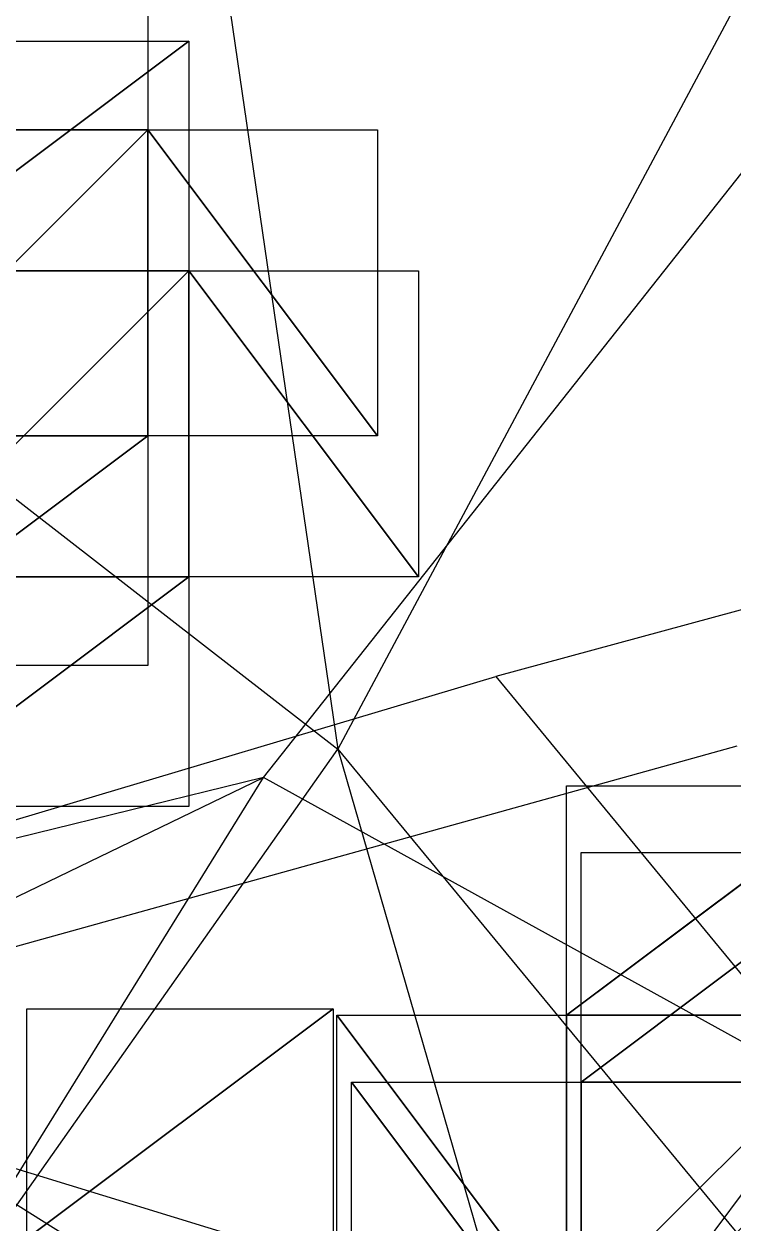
# Model space of a CAD drawing. Header units: metres. Extents: x -204 to 160, y -126 to 162.
# Drawn here: x -30.58 to -16.69, y 1 to 24.51 of the extents above; entities that cross this region are included whole.
import ezdxf

# ---------------------------------------------------------------- set-up
doc = ezdxf.new("R2010")
doc.units = ezdxf.units.M

msp = doc.modelspace()

# ---------------------------------------------------------------- linework, layer by layer
for p, q in [((-25.890244, 9.73909, -262.0864), (-6.5095882, 34.250126, -261.5548)), ((-13.275175, 31.182877, -277.49417), (-24.433765, 10.290792, -277.41608)), ((-26.95377, 27.566257, -249.31044), (-24.433765, 10.290792, -277.41608)), ((-45.795258, 26.892288, -259.76578), (-24.433765, 10.290792, -277.41608)), ((-28.15503, 26.933838, -433.01532), (-28.15503, 22.433838, -433.01532)), ((-28.15503, 26.933838, -433.01532), (-28.15503, 22.433838, -433.01532)), ((-33.355682, 24.17035, -433.01532), (-27.355682, 24.17035, -433.01532)), ((-33.355682, 24.17035, -433.01532), (-27.355682, 24.17035, -433.01532)), ((-33.355682, 24.17035, -433.01532), (-27.355682, 24.17035, -433.01532)), ((-27.355682, 24.17035, -433.01532), (-27.355682, 19.67035, -433.01532)), ((-27.355682, 24.17035, -433.01532), (-27.355682, 19.67035, -433.01532)), ((-27.355682, 24.17035, -433.01532), (-27.355682, 19.67035, -433.01532)), ((-28.15503, 22.433838, -433.01532), (-23.65503, 22.433838, -433.01532)), ((-28.15503, 22.433838, -433.01532), (-23.65503, 22.433838, -433.01532)), ((-23.65503, 22.433838, -433.01532), (-23.65503, 16.433838, -433.01532)), ((-23.65503, 22.433838, -433.01532), (-23.65503, 16.433838, -433.01532)), ((-27.355682, 19.67035, -433.01532), (-22.855682, 19.67035, -433.01532)), ((-27.355682, 19.67035, -433.01532), (-22.855682, 19.67035, -433.01532)), ((-27.355682, 19.67035, -433.01532), (-22.855682, 19.67035, -433.01532)), ((-22.855682, 19.67035, -433.01532), (-22.855682, 13.670349, -433.01532)), ((-22.855682, 19.67035, -433.01532), (-22.855682, 13.670349, -433.01532)), ((-22.855682, 19.67035, -433.01532), (-22.855682, 13.670349, -433.01532)), ((-23.65503, 16.433838, -433.01532), (-28.15503, 16.433838, -433.01532)), ((-28.15503, 16.433838, -433.01532), (-28.15503, 11.933838, -433.01532)), ((-23.65503, 16.433838, -433.01532), (-28.15503, 16.433838, -433.01532)), ((-28.15503, 16.433838, -433.01532), (-28.15503, 11.933838, -433.01532)), ((-5.8447, 15.918079, -300.923), (-21.33928, 11.718836, -304.39865)), ((-5.8447, 15.918079, -300.923), (-18.863028, -1.5743542, -296.7392)), ((-22.855682, 13.670349, -433.01532), (-27.355682, 13.670349, -433.01532)), ((-27.355682, 13.670349, -433.01532), (-27.355682, 9.170349, -433.01532)), ((-22.855682, 13.670349, -433.01532), (-27.355682, 13.670349, -433.01532)), ((-27.355682, 13.670349, -433.01532), (-27.355682, 9.170349, -433.01532)), ((-22.855682, 13.670349, -433.01532), (-27.355682, 13.670349, -433.01532)), ((-27.355682, 13.670349, -433.01532), (-27.355682, 9.170349, -433.01532)), ((-28.15503, 11.933838, -433.01532), (-34.15503, 11.933838, -433.01532)), ((-28.15503, 11.933838, -433.01532), (-34.15503, 11.933838, -433.01532)), ((-37.855213, 6.790251, -286.30136), (-21.33928, 11.718836, -304.39865)), ((-21.33928, 11.718836, -304.39865), (-12.1497345, 0.5580292, -315.6325)), ((-35.43261, 5.1196938, -234.46706), (-16.607464, 10.359383, -230.82272)), ((-33.624786, -2.7577734, -289.06366), (-24.433765, 10.290792, -277.41608)), ((-24.433765, 10.290792, -277.41608), (-18.055359, -11.803907, -308.63913)), ((-24.433765, 10.290792, -277.41608), (-7.766926, -9.917687, -259.6285)), ((-42.393276, -16.930363, -272.7777), (-25.890244, 9.73909, -262.0864)), ((-25.890244, 9.73909, -262.0864), (-37.855213, 6.790251, -286.30136)), ((-35.43261, 5.1196938, -234.46706), (-25.890244, 9.73909, -262.0864)), ((-10.635164, 1.3032866, -271.68076), (-25.890244, 9.73909, -262.0864)), ((-19.950714, 5.0772247, -433.01532), (-19.950714, 9.577225, -433.01532)), ((-19.950714, 9.577225, -433.01532), (-13.950714, 9.577225, -433.01532)), ((-19.950714, 5.0772247, -433.01532), (-19.950714, 9.577225, -433.01532)), ((-19.950714, 9.577225, -433.01532), (-13.950714, 9.577225, -433.01532)), ((-19.950714, 5.0772247, -433.01532), (-19.950714, 9.577225, -433.01532)), ((-19.950714, 9.577225, -433.01532), (-13.950714, 9.577225, -433.01532)), ((-27.355682, 9.170349, -433.01532), (-33.355682, 9.170349, -433.01532)), ((-27.355682, 9.170349, -433.01532), (-33.355682, 9.170349, -433.01532)), ((-27.355682, 9.170349, -433.01532), (-33.355682, 9.170349, -433.01532)), ((-19.668213, 3.765564, -433.01532), (-19.668213, 8.265564, -433.01532)), ((-19.668213, 8.265564, -433.01532), (-13.668213, 8.265564, -433.01532)), ((-19.668213, 3.765564, -433.01532), (-19.668213, 8.265564, -433.01532)), ((-19.668213, 8.265564, -433.01532), (-13.668213, 8.265564, -433.01532)), ((-19.668213, 3.765564, -433.01532), (-19.668213, 8.265564, -433.01532)), ((-19.668213, 8.265564, -433.01532), (-13.668213, 8.265564, -433.01532)), ((-30.525787, 0.70262146, -433.01532), (-30.525787, 5.2026215, -433.01532)), ((-30.525787, 5.2026215, -433.01532), (-24.525787, 5.2026215, -433.01532)), ((-30.525787, 0.70262146, -433.01532), (-30.525787, 5.2026215, -433.01532)), ((-30.525787, 5.2026215, -433.01532), (-24.525787, 5.2026215, -433.01532)), ((-30.525787, 0.70262146, -433.01532), (-30.525787, 5.2026215, -433.01532)), ((-30.525787, 5.2026215, -433.01532), (-24.525787, 5.2026215, -433.01532)), ((-24.525787, 5.2026215, -433.01532), (-24.525787, 0.70262146, -433.01532)), ((-24.525787, 5.2026215, -433.01532), (-24.525787, 0.70262146, -433.01532)), ((-24.525787, 5.2026215, -433.01532), (-24.525787, 0.70262146, -433.01532)), ((-24.450714, -0.92277527, -433.01532), (-24.450714, 5.0772247, -433.01532)), ((-24.450714, 5.0772247, -433.01532), (-19.950714, 5.0772247, -433.01532)), ((-24.450714, -0.92277527, -433.01532), (-24.450714, 5.0772247, -433.01532)), ((-24.450714, 5.0772247, -433.01532), (-19.950714, 5.0772247, -433.01532)), ((-24.450714, -0.92277527, -433.01532), (-24.450714, 5.0772247, -433.01532)), ((-24.450714, 5.0772247, -433.01532), (-19.950714, 5.0772247, -433.01532)), ((-18.863028, -1.5743542, -296.7392), (-39.24304, 4.669729, -310.3852)), ((-24.168213, -2.234436, -433.01532), (-24.168213, 3.765564, -433.01532)), ((-24.168213, 3.765564, -433.01532), (-19.668213, 3.765564, -433.01532)), ((-24.168213, -2.234436, -433.01532), (-24.168213, 3.765564, -433.01532)), ((-24.168213, 3.765564, -433.01532), (-19.668213, 3.765564, -433.01532)), ((-24.168213, -2.234436, -433.01532), (-24.168213, 3.765564, -433.01532)), ((-24.168213, 3.765564, -433.01532), (-19.668213, 3.765564, -433.01532)), ((-17.14109, -7.1392493, -253.29237), (-33.589653, 3.1471195, -258.0002))]:
    msp.add_line(p, q)
for points in [[(-34.15503, 22.433838, -433.01532), (-34.15503, 26.933838, -433.01532), (-28.15503, 26.933838, -433.01532), (-28.15493, 26.933937, -433.01523)], [(-34.15503, 22.433838, -433.01532), (-34.15503, 26.933838, -433.01532), (-28.15503, 26.933838, -433.01532), (-28.15493, 26.933937, -433.01523)], [(-34.15503, 22.433838, -433.01532), (-28.15503, 26.933838, -433.01532), (-28.15503, 22.433838, -433.01532), (-28.15493, 22.433937, -433.01523)], [(-34.15503, 22.433838, -433.01532), (-28.15503, 26.933838, -433.01532), (-28.15503, 22.433838, -433.01532), (-28.15493, 22.433937, -433.01523)], [(-33.355682, 19.67035, -433.01532), (-33.355682, 24.17035, -433.01532), (-27.355682, 24.17035, -433.01532), (-27.355583, 24.170448, -433.01523)], [(-33.355682, 19.67035, -433.01532), (-33.355682, 24.17035, -433.01532), (-27.355682, 24.17035, -433.01532), (-27.355583, 24.170448, -433.01523)], [(-33.355682, 19.67035, -433.01532), (-33.355682, 24.17035, -433.01532), (-27.355682, 24.17035, -433.01532), (-27.355583, 24.170448, -433.01523)], [(-33.355682, 19.67035, -433.01532), (-27.355682, 24.17035, -433.01532), (-27.355682, 19.67035, -433.01532), (-27.355583, 19.670448, -433.01523)], [(-33.355682, 19.67035, -433.01532), (-27.355682, 24.17035, -433.01532), (-27.355682, 19.67035, -433.01532), (-27.355583, 19.670448, -433.01523)], [(-33.355682, 19.67035, -433.01532), (-27.355682, 24.17035, -433.01532), (-27.355682, 19.67035, -433.01532), (-27.355583, 19.670448, -433.01523)], [(-34.15503, 16.433838, -433.01532), (-34.15503, 22.433838, -433.01532), (-28.15503, 22.433838, -433.01532), (-28.15493, 22.433937, -433.01523)], [(-34.15503, 16.433838, -433.01532), (-34.15503, 22.433838, -433.01532), (-28.15503, 22.433838, -433.01532), (-28.15493, 22.433937, -433.01523)], [(-28.15503, 22.433838, -433.01532), (-28.15503, 16.433838, -433.01532), (-34.15503, 16.433838, -433.01532), (-34.15493, 16.433937, -433.01523)], [(-28.15503, 22.433838, -433.01532), (-28.15503, 16.433838, -433.01532), (-34.15503, 16.433838, -433.01532), (-34.15493, 16.433937, -433.01523)], [(-28.15503, 22.433838, -433.01532), (-23.65503, 22.433838, -433.01532), (-23.65503, 16.433838, -433.01532), (-23.65493, 16.433937, -433.01523)], [(-28.15503, 22.433838, -433.01532), (-23.65503, 16.433838, -433.01532), (-28.15503, 16.433838, -433.01532), (-28.15493, 16.433937, -433.01523)], [(-28.15503, 22.433838, -433.01532), (-23.65503, 22.433838, -433.01532), (-23.65503, 16.433838, -433.01532), (-23.65493, 16.433937, -433.01523)], [(-28.15503, 22.433838, -433.01532), (-23.65503, 16.433838, -433.01532), (-28.15503, 16.433838, -433.01532), (-28.15493, 16.433937, -433.01523)], [(-33.355682, 13.670349, -433.01532), (-33.355682, 19.67035, -433.01532), (-27.355682, 19.67035, -433.01532), (-27.355583, 19.670448, -433.01523)], [(-33.355682, 13.670349, -433.01532), (-33.355682, 19.67035, -433.01532), (-27.355682, 19.67035, -433.01532), (-27.355583, 19.670448, -433.01523)], [(-33.355682, 13.670349, -433.01532), (-33.355682, 19.67035, -433.01532), (-27.355682, 19.67035, -433.01532), (-27.355583, 19.670448, -433.01523)], [(-27.355682, 19.67035, -433.01532), (-27.355682, 13.670349, -433.01532), (-33.355682, 13.670349, -433.01532), (-33.355583, 13.670449, -433.01523)], [(-27.355682, 19.67035, -433.01532), (-27.355682, 13.670349, -433.01532), (-33.355682, 13.670349, -433.01532), (-33.355583, 13.670449, -433.01523)], [(-27.355682, 19.67035, -433.01532), (-27.355682, 13.670349, -433.01532), (-33.355682, 13.670349, -433.01532), (-33.355583, 13.670449, -433.01523)], [(-27.355682, 19.67035, -433.01532), (-22.855682, 19.67035, -433.01532), (-22.855682, 13.670349, -433.01532), (-22.855583, 13.670449, -433.01523)], [(-27.355682, 19.67035, -433.01532), (-22.855682, 13.670349, -433.01532), (-27.355682, 13.670349, -433.01532), (-27.355583, 13.670449, -433.01523)], [(-27.355682, 19.67035, -433.01532), (-22.855682, 19.67035, -433.01532), (-22.855682, 13.670349, -433.01532), (-22.855583, 13.670449, -433.01523)], [(-27.355682, 19.67035, -433.01532), (-22.855682, 13.670349, -433.01532), (-27.355682, 13.670349, -433.01532), (-27.355583, 13.670449, -433.01523)], [(-27.355682, 19.67035, -433.01532), (-22.855682, 19.67035, -433.01532), (-22.855682, 13.670349, -433.01532), (-22.855583, 13.670449, -433.01523)], [(-27.355682, 19.67035, -433.01532), (-22.855682, 13.670349, -433.01532), (-27.355682, 13.670349, -433.01532), (-27.355583, 13.670449, -433.01523)], [(-28.15503, 16.433838, -433.01532), (-34.15503, 11.933838, -433.01532), (-34.15503, 16.433838, -433.01532), (-34.15493, 16.433937, -433.01523)], [(-28.15503, 16.433838, -433.01532), (-34.15503, 11.933838, -433.01532), (-34.15503, 16.433838, -433.01532), (-34.15493, 16.433937, -433.01523)], [(-28.15503, 16.433838, -433.01532), (-28.15503, 11.933838, -433.01532), (-34.15503, 11.933838, -433.01532), (-34.15493, 11.933938, -433.01523)], [(-28.15503, 16.433838, -433.01532), (-28.15503, 11.933838, -433.01532), (-34.15503, 11.933838, -433.01532), (-34.15493, 11.933938, -433.01523)], [(-27.355682, 13.670349, -433.01532), (-33.355682, 9.170349, -433.01532), (-33.355682, 13.670349, -433.01532), (-33.355583, 13.670449, -433.01523)], [(-27.355682, 13.670349, -433.01532), (-33.355682, 9.170349, -433.01532), (-33.355682, 13.670349, -433.01532), (-33.355583, 13.670449, -433.01523)], [(-27.355682, 13.670349, -433.01532), (-33.355682, 9.170349, -433.01532), (-33.355682, 13.670349, -433.01532), (-33.355583, 13.670449, -433.01523)], [(-27.355682, 13.670349, -433.01532), (-27.355682, 9.170349, -433.01532), (-33.355682, 9.170349, -433.01532), (-33.355583, 9.170449, -433.01523)], [(-27.355682, 13.670349, -433.01532), (-27.355682, 9.170349, -433.01532), (-33.355682, 9.170349, -433.01532), (-33.355583, 9.170449, -433.01523)], [(-27.355682, 13.670349, -433.01532), (-27.355682, 9.170349, -433.01532), (-33.355682, 9.170349, -433.01532), (-33.355583, 9.170449, -433.01523)], [(-19.950714, 5.0772247, -433.01532), (-19.950714, 9.577225, -433.01532), (-13.950714, 9.577225, -433.01532), (-13.950614, 9.577325, -433.01523)], [(-19.950714, 5.0772247, -433.01532), (-19.950714, 9.577225, -433.01532), (-13.950714, 9.577225, -433.01532), (-13.950614, 9.577325, -433.01523)], [(-19.950714, 5.0772247, -433.01532), (-19.950714, 9.577225, -433.01532), (-13.950714, 9.577225, -433.01532), (-13.950614, 9.577325, -433.01523)], [(-19.950714, 5.0772247, -433.01532), (-13.950714, 9.577225, -433.01532), (-13.950714, 5.0772247, -433.01532), (-13.950614, 5.077325, -433.01523)], [(-19.950714, 5.0772247, -433.01532), (-13.950714, 9.577225, -433.01532), (-13.950714, 5.0772247, -433.01532), (-13.950614, 5.077325, -433.01523)], [(-19.950714, 5.0772247, -433.01532), (-13.950714, 9.577225, -433.01532), (-13.950714, 5.0772247, -433.01532), (-13.950614, 5.077325, -433.01523)], [(-19.668213, 3.765564, -433.01532), (-19.668213, 8.265564, -433.01532), (-13.668213, 8.265564, -433.01532), (-13.668113, 8.265664, -433.01523)], [(-19.668213, 3.765564, -433.01532), (-19.668213, 8.265564, -433.01532), (-13.668213, 8.265564, -433.01532), (-13.668113, 8.265664, -433.01523)], [(-19.668213, 3.765564, -433.01532), (-19.668213, 8.265564, -433.01532), (-13.668213, 8.265564, -433.01532), (-13.668113, 8.265664, -433.01523)], [(-19.668213, 3.765564, -433.01532), (-13.668213, 8.265564, -433.01532), (-13.668213, 3.765564, -433.01532), (-13.668113, 3.7656639, -433.01523)], [(-19.668213, 3.765564, -433.01532), (-13.668213, 8.265564, -433.01532), (-13.668213, 3.765564, -433.01532), (-13.668113, 3.7656639, -433.01523)], [(-19.668213, 3.765564, -433.01532), (-13.668213, 8.265564, -433.01532), (-13.668213, 3.765564, -433.01532), (-13.668113, 3.7656639, -433.01523)], [(-30.525787, 0.70262146, -433.01532), (-30.525787, 5.2026215, -433.01532), (-24.525787, 5.2026215, -433.01532), (-24.525688, 5.2027216, -433.01523)], [(-30.525787, 0.70262146, -433.01532), (-30.525787, 5.2026215, -433.01532), (-24.525787, 5.2026215, -433.01532), (-24.525688, 5.2027216, -433.01523)], [(-30.525787, 0.70262146, -433.01532), (-30.525787, 5.2026215, -433.01532), (-24.525787, 5.2026215, -433.01532), (-24.525688, 5.2027216, -433.01523)], [(-30.525787, 0.70262146, -433.01532), (-24.525787, 5.2026215, -433.01532), (-24.525787, 0.70262146, -433.01532), (-24.525688, 0.7027215, -433.01523)], [(-30.525787, 0.70262146, -433.01532), (-24.525787, 5.2026215, -433.01532), (-24.525787, 0.70262146, -433.01532), (-24.525688, 0.7027215, -433.01523)], [(-30.525787, 0.70262146, -433.01532), (-24.525787, 5.2026215, -433.01532), (-24.525787, 0.70262146, -433.01532), (-24.525688, 0.7027215, -433.01523)], [(-19.950714, -0.92277527, -433.01532), (-24.450714, -0.92277527, -433.01532), (-24.450714, 5.0772247, -433.01532), (-24.450615, 5.077325, -433.01523)], [(-19.950714, -0.92277527, -433.01532), (-24.450714, 5.0772247, -433.01532), (-19.950714, 5.0772247, -433.01532), (-19.950615, 5.077325, -433.01523)], [(-19.950714, -0.92277527, -433.01532), (-24.450714, -0.92277527, -433.01532), (-24.450714, 5.0772247, -433.01532), (-24.450615, 5.077325, -433.01523)], [(-19.950714, -0.92277527, -433.01532), (-24.450714, 5.0772247, -433.01532), (-19.950714, 5.0772247, -433.01532), (-19.950615, 5.077325, -433.01523)], [(-19.950714, -0.92277527, -433.01532), (-24.450714, -0.92277527, -433.01532), (-24.450714, 5.0772247, -433.01532), (-24.450615, 5.077325, -433.01523)], [(-19.950714, -0.92277527, -433.01532), (-24.450714, 5.0772247, -433.01532), (-19.950714, 5.0772247, -433.01532), (-19.950615, 5.077325, -433.01523)], [(-19.950714, -0.92277527, -433.01532), (-19.950714, 5.0772247, -433.01532), (-13.950714, 5.0772247, -433.01532), (-13.950614, 5.077325, -433.01523)], [(-19.950714, -0.92277527, -433.01532), (-19.950714, 5.0772247, -433.01532), (-13.950714, 5.0772247, -433.01532), (-13.950614, 5.077325, -433.01523)], [(-19.950714, -0.92277527, -433.01532), (-19.950714, 5.0772247, -433.01532), (-13.950714, 5.0772247, -433.01532), (-13.950614, 5.077325, -433.01523)], [(-13.950714, 5.0772247, -433.01532), (-13.950714, -0.92277527, -433.01532), (-19.950714, -0.92277527, -433.01532), (-19.950615, -0.92267525, -433.01523)], [(-13.950714, 5.0772247, -433.01532), (-13.950714, -0.92277527, -433.01532), (-19.950714, -0.92277527, -433.01532), (-19.950615, -0.92267525, -433.01523)], [(-13.950714, 5.0772247, -433.01532), (-13.950714, -0.92277527, -433.01532), (-19.950714, -0.92277527, -433.01532), (-19.950615, -0.92267525, -433.01523)], [(-19.668213, -2.234436, -433.01532), (-24.168213, -2.234436, -433.01532), (-24.168213, 3.765564, -433.01532), (-24.168114, 3.7656639, -433.01523)], [(-19.668213, -2.234436, -433.01532), (-24.168213, 3.765564, -433.01532), (-19.668213, 3.765564, -433.01532), (-19.668114, 3.7656639, -433.01523)], [(-19.668213, -2.234436, -433.01532), (-24.168213, -2.234436, -433.01532), (-24.168213, 3.765564, -433.01532), (-24.168114, 3.7656639, -433.01523)], [(-19.668213, -2.234436, -433.01532), (-24.168213, 3.765564, -433.01532), (-19.668213, 3.765564, -433.01532), (-19.668114, 3.7656639, -433.01523)], [(-19.668213, -2.234436, -433.01532), (-24.168213, -2.234436, -433.01532), (-24.168213, 3.765564, -433.01532), (-24.168114, 3.7656639, -433.01523)], [(-19.668213, -2.234436, -433.01532), (-24.168213, 3.765564, -433.01532), (-19.668213, 3.765564, -433.01532), (-19.668114, 3.7656639, -433.01523)], [(-19.668213, -2.234436, -433.01532), (-19.668213, 3.765564, -433.01532), (-13.668213, 3.765564, -433.01532), (-13.668113, 3.7656639, -433.01523)], [(-19.668213, -2.234436, -433.01532), (-19.668213, 3.765564, -433.01532), (-13.668213, 3.765564, -433.01532), (-13.668113, 3.7656639, -433.01523)], [(-19.668213, -2.234436, -433.01532), (-19.668213, 3.765564, -433.01532), (-13.668213, 3.765564, -433.01532), (-13.668113, 3.7656639, -433.01523)], [(-13.668213, 3.765564, -433.01532), (-13.668213, -2.234436, -433.01532), (-19.668213, -2.234436, -433.01532), (-19.668114, -2.2343361, -433.01523)], [(-13.668213, 3.765564, -433.01532), (-13.668213, -2.234436, -433.01532), (-19.668213, -2.234436, -433.01532), (-19.668114, -2.2343361, -433.01523)], [(-13.668213, 3.765564, -433.01532), (-13.668213, -2.234436, -433.01532), (-19.668213, -2.234436, -433.01532), (-19.668114, -2.2343361, -433.01523)]]:
    msp.add_3dface(points)

doc.saveas('drawing.dxf')
